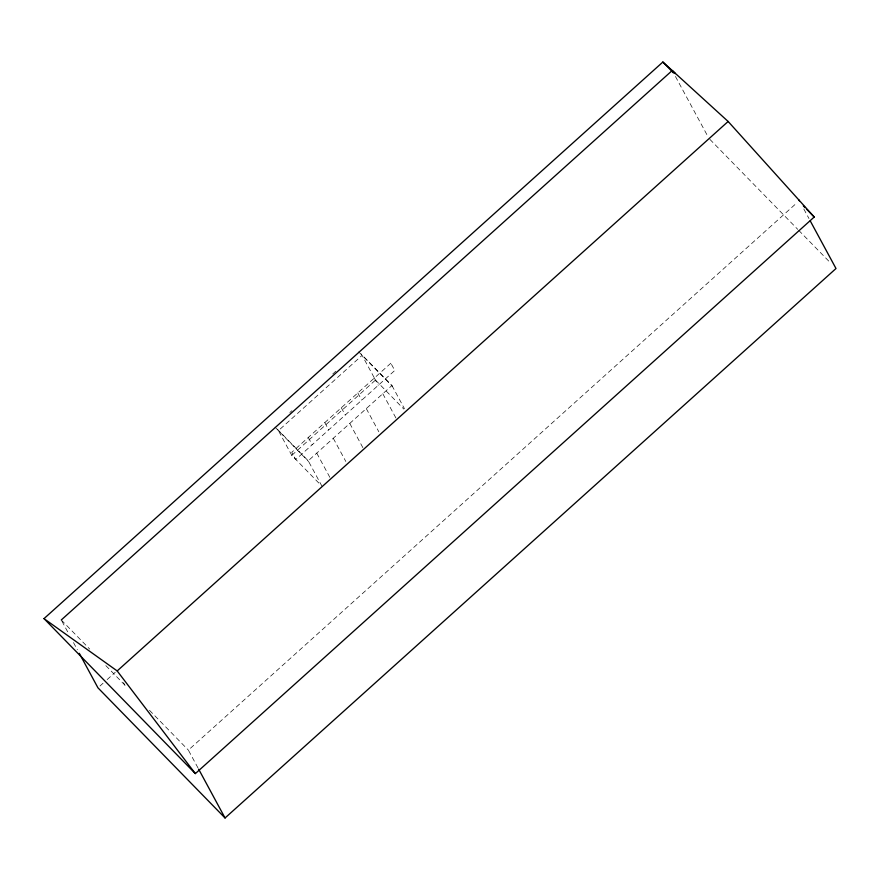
<?xml version="1.0" encoding="UTF-8"?>
<svg xmlns="http://www.w3.org/2000/svg" width="880" height="880" viewBox="0 0 880 880"><rect width="100%" height="100%" fill="white"/><g stroke="black" fill="none" stroke-linecap="round" stroke-linejoin="round"><path stroke-width="0.66" stroke-dasharray="4.4 3.3" d="M289.861 412.544L291.907 410.707M332.739 373.989L335.797 371.239M291.786 455.356L375.496 380.072L362.12 355.355L278.421 430.639L291.786 455.356L321.079 485.353M322.025 486.321L308.22 460.801L391.93 385.517L361.064 353.914M100.001 686.004L103.048 683.254M107.129 679.591L115.269 672.265M198.011 767.976L188.364 750.123L797.269 202.499M709.863 139.348L797.775 229.383M798.732 230.362L830.269 262.647M358.699 351.835L392.359 386.309M375.496 380.072L403.843 409.101M277.354 429.187L308.22 460.801M274.989 427.119L308.649 461.593M61.27 619.971L89.727 649.11M105.842 665.621L126.709 686.994M149.479 710.303L188.364 750.123M803.814 209L808.962 218.526M675.444 76.472L707.619 135.993M391.93 385.517L404.459 408.683M374.33 378.07L378.257 385.319M382.8 393.723L395.967 418.088M357.819 392.909L361.746 400.169M366.289 408.573L378.829 431.783M341.308 407.759L345.235 415.019M349.778 423.423L362.945 447.788M324.797 422.609L328.724 429.869M333.267 438.273L345.818 461.472M308.286 437.459L312.213 444.719M316.756 453.123L329.934 477.488M123.541 682.693L124.817 685.047M61.919 621.17L68.354 633.072M73.502 642.598L77.363 649.737M390.841 363.22L291.775 452.309L295.702 459.569L394.768 370.48L390.841 363.22"/><path stroke-width="1.32" d="M44 618.618L662.882 62.018L728.134 121.473L814.231 217.008L195.349 773.608L44 618.618L117.183 670.934L195.349 773.608M61.27 619.971L672.221 70.521L675.213 73.579L672.507 71.038M117.183 670.934L728.134 121.473M79.299 653.312L97.955 687.83L225.049 817.982L836 268.521L810.249 220.902M662.882 62.018L673.508 72.897L672.232 70.532M803.33 205.843L805.145 207.702M806.96 209.561L814.231 217.008M198.66 769.175L225.049 817.982M799.315 200.662L798.776 200.123L799.315 200.662"/></g></svg>
